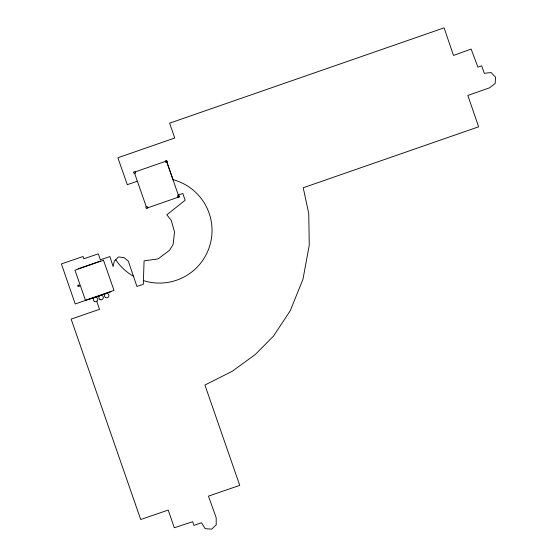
<?xml version="1.0" encoding="UTF-8"?>
<svg xmlns="http://www.w3.org/2000/svg" width="557" height="557" viewBox="0 0 557 557"><rect width="100%" height="100%" fill="white"/><g stroke="black" fill="none" stroke-linecap="round" stroke-linejoin="round"><path stroke-width="0.84" d="M135.045 171.946L166.473 160.994M147.57 207.879L178.992 196.927M78.05 268.836L100.239 261.101M88.73 299.485L110.92 291.75M94.412 297.306L75.23 303.969L61.409 263.948L83.014 256.505L83.849 258.796L98.29 253.818L100.364 259.806L109.882 256.561L113.127 266.58L114.303 261.094L118.446 256.951L124.155 257.675L128.354 261.205L136.918 286.451L143.295 284.321L144.082 260.871L158.07 258.908L169.607 250.232L173.13 244.3L174.529 232.095L171.229 220.287L166.808 214.8L185.161 200.248L182.814 193.474L178.331 195.02M137.37 181.206L127.288 184.687L117.882 157.763L174.752 138.004L169.607 123.174L444.096 27.85L453.502 55.442L471.131 49.065L477.906 67.146L481.659 65.858L484.284 73.301L491.114 72.57L495.591 77.277L495.145 83.543L489.492 87.853L467.831 95.463L478.637 126.808L303.21 187.765L308.752 213.456L309.26 245.198L302.987 279.175L290.281 310.688L273.494 336.094L255.412 354.398L232.123 371.359L204.92 385.019L239.74 485.377L208.45 496.127L216.172 517.676L216.227 524.84L211.695 529.15L205.143 528.649L201.509 522.772L193.954 525.397L192.666 521.707L174.306 527.751L168.207 510.066L140.719 519.521L71.143 319.133L99.522 309.288L96.653 301.114M143.421 280.575L145.795 281.299A52.616 52.616 0 0 0 210.24 244.091A52.616 52.616 0 0 0 173.032 179.653L166.752 161.802L178.713 196.106M134.808 173.861L146.192 206.522M133.116 276.035A52.616 52.616 0 0 1 115.682 259.715M133.875 172.071L133.68 172.663L134.376 173.624L135.504 173.255L135.504 172.071L135.003 171.702L133.875 172.071M146.025 206.946L146.025 208.13L146.533 208.499L147.661 208.13L147.661 206.946L147.152 206.577L146.025 206.946M165.575 161.022L165.575 162.205L166.083 162.574L167.204 162.205L167.399 161.614L166.703 160.66L165.575 161.022M177.732 195.897L177.732 197.081L178.233 197.45L179.361 197.081L179.361 195.897L178.86 195.528L177.732 195.897M77.959 285.142L77.959 286.486L79.31 286.486L79.31 285.142L77.959 285.142M103.505 260.258L74.972 270.201L85.472 300.32L114.004 290.378L103.505 260.258M105.545 297.542A2.242 2.242 0 0 0 108.907 295.6A2.242 2.242 0 0 0 105.545 293.664A2.242 2.242 0 0 0 105.545 297.542M99.995 299.471A2.242 2.242 0 0 0 103.358 297.535A2.242 2.242 0 0 0 100.002 295.593A2.242 2.242 0 0 0 99.995 299.471M94.453 301.407A2.242 2.242 0 0 0 97.809 299.471A2.242 2.242 0 0 0 94.453 297.529A2.242 2.242 0 0 0 94.453 301.407"/></g></svg>
